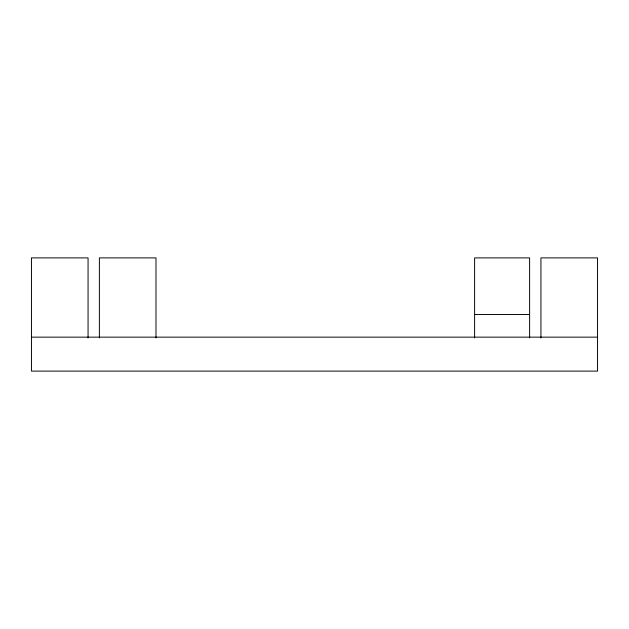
<?xml version="1.0" encoding="UTF-8"?>
<svg xmlns="http://www.w3.org/2000/svg" width="629" height="629" viewBox="0 0 629 629"><rect width="100%" height="100%" fill="white"/><g stroke="black" fill="none" stroke-linecap="round" stroke-linejoin="round"><path stroke-width="0.94" d="M474.604 314.5L529.618 314.5M31.45 337.144L597.55 337.144M540.94 337.93L540.94 257.89L597.55 257.89L597.55 371.11L31.45 371.11L31.45 257.89L88.06 257.89L88.06 337.93M529.618 337.93L529.618 257.89L474.604 257.89L474.604 337.93M155.992 337.93L155.992 257.89L99.382 257.89L99.382 337.93"/></g></svg>
